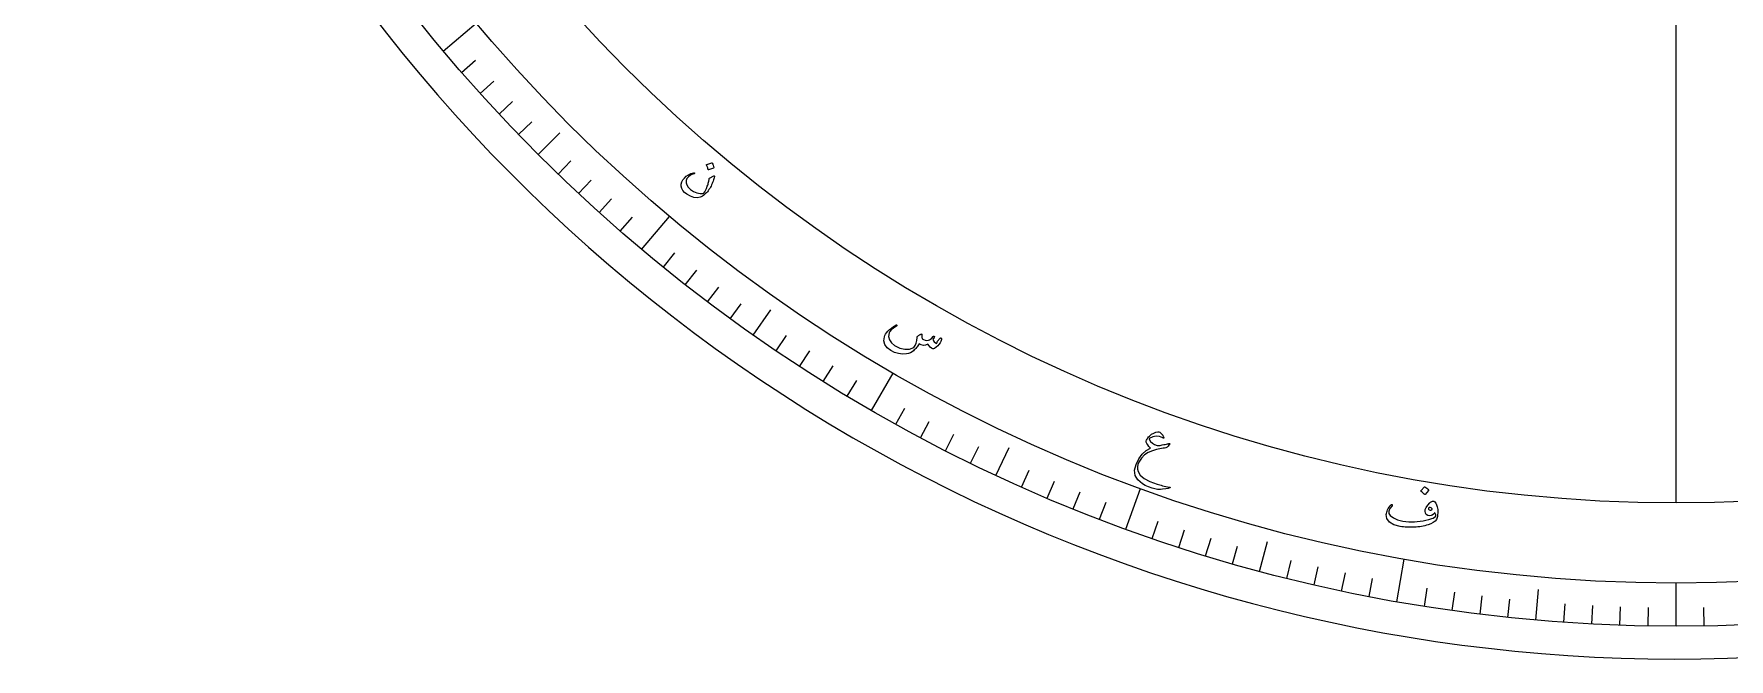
# Model space of a CAD drawing. Header units: millimetres. Extents: x -76 to 76, y -76 to 98.
# Drawn here: x -75.5 to 2.4, y -75.5 to -46.8 of the extents above; entities that cross this region are included whole.
import ezdxf

# ---------------------------------------------------------------- set-up
doc = ezdxf.new("R2010")
doc.units = ezdxf.units.MM
for name, color, linetype in [('CUT_OUTER', 1, 'Continuous'), ('ENGRAVE', 7, 'Continuous'), ('ENGRAVE_FINE', 8, 'Continuous'), ('TEXT', 5, 'Continuous')]:
    doc.layers.add(name, color=color, linetype=linetype)

msp = doc.modelspace()

# ---------------------------------------------------------------- linework, layer by layer
at = {"layer": 'CUT_OUTER'}
msp.add_arc((0.0002, -0.0002), 75.4998, 179.868743, 0.000126, dxfattribs=at)
at = {"layer": 'ENGRAVE'}
for points in [[(0, -68.3275), (0, 68.3275)], [(-56.6796, -47.5599), (-55.1614, -46.2859)], [(-52.3188, -52.3188), (-51.3178, -51.3178)], [(-47.5599, -56.6796), (-46.2859, -55.1614)], [(-42.4389, -60.6091), (-41.627, -59.4494)], [(-36.995, -64.0772), (-36.0041, -62.3609)], [(-31.2695, -67.0577), (-30.6713, -65.7747)], [(-25.3061, -69.5279), (-24.6282, -67.6655)], [(-19.15, -71.4689), (-18.7836, -70.1015)], [(-12.8482, -72.8659), (-12.5041, -70.9142)], [(-6.4487, -73.7084), (-6.3253, -72.2982)], [(0, -73.99), (0, -72.0081)]]:
    msp.add_lwpolyline(points, dxfattribs=at)
for radius in [73.99, 73.99, 72.0081, 68.3275, 68.3275]:
    msp.add_circle((0, 0), radius, dxfattribs=at)
at = {"layer": 'ENGRAVE_FINE'}
for points in [[(-55.841, -48.5418), (-55.1999, -47.9846)], [(-54.9853, -49.509), (-54.3541, -48.9406)], [(-54.1129, -50.4611), (-53.4917, -49.8818)], [(-53.224, -51.3978), (-52.613, -50.8077)], [(-51.3978, -53.224), (-50.8077, -52.613)], [(-50.4611, -54.1129), (-49.8818, -53.4917)], [(-49.509, -54.9853), (-48.9406, -54.3541)], [(-48.5418, -55.841), (-47.9846, -55.1999)], [(-46.5634, -57.501), (-46.0289, -56.8409)], [(-45.5528, -58.3049), (-45.0299, -57.6356)], [(-44.5283, -59.091), (-44.0171, -58.4127)], [(-43.4902, -59.8592), (-42.991, -59.172)], [(-41.3747, -61.3405), (-40.8997, -60.6363)], [(-40.2978, -62.0532), (-39.8352, -61.3409)], [(-39.2087, -62.7471), (-38.7586, -62.0268)], [(-38.1077, -63.4218), (-37.6702, -62.6938)], [(-35.8711, -64.7131), (-35.4593, -63.9702)], [(-34.7362, -65.3293), (-34.3374, -64.5793)], [(-33.5908, -65.9256), (-33.2051, -65.1688)], [(-32.4351, -66.5018), (-32.0627, -65.7384)], [(-30.0944, -67.5932), (-29.749, -66.8173)], [(-28.9102, -68.1082), (-28.5783, -67.3263)], [(-27.7171, -68.6023), (-27.399, -67.8148)], [(-26.5156, -69.0756), (-26.2113, -68.2827)], [(-24.0888, -69.9589), (-23.8123, -69.1558)], [(-22.8642, -70.3687), (-22.6017, -69.5609)], [(-21.6326, -70.757), (-21.3842, -69.9447)], [(-20.3944, -71.1238), (-20.1603, -70.3073)], [(-17.8998, -71.7922), (-17.6943, -70.968)], [(-16.6441, -72.0936), (-16.4531, -71.266)], [(-15.3834, -72.3731), (-15.2068, -71.5423)], [(-14.118, -72.6306), (-13.9559, -71.7968)], [(-11.5746, -73.0791), (-11.4417, -72.2401)], [(-10.2974, -73.2699), (-10.1792, -72.4288)], [(-9.0171, -73.4385), (-8.9136, -72.5954)], [(-7.7341, -73.5847), (-7.6453, -72.74)], [(-5.1613, -73.8098), (-5.102, -72.9625)], [(-3.8723, -73.8886), (-3.8279, -73.0404)], [(-2.5822, -73.9449), (-2.5526, -73.0961)], [(-1.2913, -73.9787), (-1.2765, -73.1295)], [(1.2913, -73.9787), (1.2765, -73.1295)]]:
    msp.add_lwpolyline(points, dxfattribs=at)
at = {"layer": 'TEXT'}
for points in [[(-44.3364, -52.7003), (-44.3316, -52.6998), (-44.3267, -52.7013), (-44.3216, -52.7047), (-44.3164, -52.7099), (-44.2903, -52.7599), (-44.2695, -52.8116), (-44.2541, -52.865), (-44.244, -52.9202), (-44.2442, -52.9271), (-44.2463, -52.9324), (-44.2502, -52.9363), (-44.2559, -52.9387), (-44.486, -53.0163), (-44.4928, -53.0171), (-44.4982, -53.0141), (-44.5022, -53.0074), (-44.5049, -52.9969), (-44.5072, -52.9879), (-44.5111, -52.9739), (-44.5166, -52.955), (-44.5236, -52.9313), (-44.5326, -52.9024), (-44.5436, -52.8682), (-44.5567, -52.8286), (-44.5718, -52.7837), (-44.5733, -52.7771), (-44.5727, -52.7722), (-44.57, -52.7691), (-44.5654, -52.7677)], [(-44.2166, -53.3334), (-44.2285, -53.3833), (-44.2423, -53.4343), (-44.2579, -53.4865), (-44.2752, -53.5398), (-44.2949, -53.5944), (-44.3172, -53.6502), (-44.3424, -53.7073), (-44.3703, -53.7656), (-44.3997, -53.8223), (-44.4311, -53.8767), (-44.4646, -53.9288), (-44.5001, -53.9785), (-44.5377, -54.026), (-44.5776, -54.0715), (-44.6198, -54.1148), (-44.6642, -54.1561), (-44.7146, -54.1963), (-44.7657, -54.2297), (-44.8175, -54.2564), (-44.87, -54.2763), (-45.0136, -54.3015), (-45.1635, -54.2871), (-45.3197, -54.2329), (-45.482, -54.139), (-45.5863, -54.0555), (-45.6644, -53.9666), (-45.7162, -53.8723), (-45.7419, -53.7729), (-45.7406, -53.6742), (-45.7159, -53.5783), (-45.6678, -53.4853), (-45.5964, -53.3951), (-45.5056, -53.3126), (-45.4046, -53.245), (-45.2936, -53.1922), (-45.1727, -53.1541), (-45.1566, -53.1517), (-45.1443, -53.1532), (-45.1357, -53.1586), (-45.131, -53.168), (-45.1297, -53.1803), (-45.1354, -53.1911), (-45.1483, -53.2002), (-45.1684, -53.2078), (-45.3073, -53.2673), (-45.4117, -53.3384), (-45.4816, -53.4216), (-45.5168, -53.5167), (-45.5176, -53.6163), (-45.484, -53.7163), (-45.416, -53.8166), (-45.3135, -53.9172), (-45.1701, -54.0154), (-45.0229, -54.0794), (-44.872, -54.1092), (-44.7177, -54.1049), (-44.7135, -54.1036), (-44.7089, -54.1007), (-44.7036, -54.0959), (-44.6978, -54.0894), (-44.6573, -54.0342), (-44.6177, -53.9636), (-44.5791, -53.8777), (-44.5414, -53.7763), (-44.524, -53.7239), (-44.5084, -53.6748), (-44.4945, -53.6288), (-44.4824, -53.586), (-44.4723, -53.5465), (-44.4643, -53.5102), (-44.4587, -53.4771), (-44.4552, -53.4473), (-44.4528, -53.4322), (-44.4484, -53.4201), (-44.4421, -53.4109), (-44.4339, -53.4047), (-44.2425, -53.3013), (-44.2292, -53.2971), (-44.2204, -53.301), (-44.2162, -53.3131), (-44.2166, -53.3334)], [(-33.8362, -60.7569), (-33.8263, -60.7488), (-33.8168, -60.7443), (-33.8078, -60.7434), (-33.7993, -60.7462), (-33.7901, -60.7529), (-33.7836, -60.7612), (-33.78, -60.771), (-33.7791, -60.7824), (-33.7822, -60.8197), (-33.7931, -60.862), (-33.8118, -60.9093), (-33.8384, -60.9617), (-33.8901, -61.0426), (-33.9499, -61.1135), (-34.0178, -61.1744), (-34.094, -61.2253), (-34.116, -61.2355), (-34.1371, -61.2411), (-34.1573, -61.2421), (-34.1765, -61.2387), (-34.2368, -61.2098), (-34.2938, -61.1644), (-34.3473, -61.1025), (-34.3973, -61.0241), (-34.504, -61.0725), (-34.6062, -61.087), (-34.7038, -61.0675), (-34.7968, -61.014), (-34.8283, -61.0622), (-34.8601, -61.1078), (-34.8922, -61.1506), (-34.9245, -61.1908), (-34.9572, -61.2285), (-34.9905, -61.2642), (-35.0244, -61.2977), (-35.0589, -61.3292), (-35.1277, -61.3822), (-35.2036, -61.4239), (-35.2867, -61.4545), (-35.377, -61.4737), (-35.5692, -61.4849), (-35.7539, -61.4637), (-35.931, -61.4101), (-36.1001, -61.3243), (-36.2692, -61.1913), (-36.376, -61.0412), (-36.4203, -60.8744), (-36.4023, -60.691), (-36.3806, -60.634), (-36.3456, -60.5723), (-36.2973, -60.5059), (-36.2358, -60.4346), (-36.1613, -60.3608), (-36.0757, -60.2888), (-35.979, -60.2187), (-35.8713, -60.1504), (-35.8637, -60.1466), (-35.8562, -60.1451), (-35.8489, -60.1459), (-35.8418, -60.1489), (-35.8356, -60.1534), (-35.8309, -60.1586), (-35.8278, -60.1644), (-35.8263, -60.1709), (-35.8273, -60.1784), (-35.8301, -60.1853), (-35.8349, -60.1913), (-35.8417, -60.1966), (-35.9821, -60.2894), (-36.0865, -60.3722), (-36.1549, -60.4451), (-36.1871, -60.5083), (-36.2075, -60.6778), (-36.1714, -60.8313), (-36.0788, -60.9685), (-35.9297, -61.0891), (-35.6923, -61.2088), (-35.4647, -61.2641), (-35.2476, -61.2551), (-35.0413, -61.1821), (-34.9873, -61.0869), (-34.9455, -60.9777), (-34.9156, -60.8545), (-34.8977, -60.7173), (-34.897, -60.7028), (-34.8943, -60.6909), (-34.8896, -60.6818), (-34.883, -60.6754), (-34.8551, -60.6563), (-34.8288, -60.6385), (-34.804, -60.622), (-34.7807, -60.6067), (-34.7592, -60.5931), (-34.7395, -60.5813), (-34.7216, -60.5714), (-34.7057, -60.5633), (-34.6977, -60.5606), (-34.6912, -60.5614), (-34.6864, -60.5655), (-34.6831, -60.5731), (-34.682, -60.5781), (-34.6807, -60.5855), (-34.6793, -60.5953), (-34.6777, -60.6076), (-34.6763, -60.6222), (-34.6753, -60.6389), (-34.6746, -60.6577), (-34.6745, -60.6786), (-34.6731, -60.7194), (-34.6699, -60.7503), (-34.665, -60.7712), (-34.6582, -60.7821), (-34.5996, -60.8223), (-34.532, -60.8468), (-34.4555, -60.8555), (-34.3701, -60.8484), (-34.332, -60.8331), (-34.2842, -60.7998), (-34.2266, -60.7485), (-34.1593, -60.6792), (-34.1529, -60.6726), (-34.1454, -60.6682), (-34.1367, -60.666), (-34.127, -60.666), (-34.1186, -60.6673), (-34.1114, -60.6701), (-34.1056, -60.6746), (-34.101, -60.6806), (-34.1004, -60.7006), (-34.1127, -60.7304), (-34.1379, -60.7702), (-34.1762, -60.8199), (-34.1448, -60.8762), (-34.1045, -60.9242), (-34.0552, -60.9639), (-33.997, -60.9952), (-33.988, -60.9774), (-33.9823, -60.962), (-33.98, -60.949), (-33.981, -60.9385), (-33.9829, -60.9281), (-33.9825, -60.919), (-33.9797, -60.9111), (-33.9745, -60.9047)], [(-23.8301, -65.0543), (-23.7863, -65.058), (-23.7433, -65.0744), (-23.701, -65.1036), (-23.6594, -65.1456), (-23.6393, -65.1704), (-23.6214, -65.1946), (-23.6057, -65.2181), (-23.592, -65.2411), (-23.5803, -65.2634), (-23.5707, -65.2847), (-23.5631, -65.3051), (-23.5575, -65.3246), (-23.5554, -65.3424), (-23.5618, -65.3506), (-23.5766, -65.3493), (-23.5998, -65.3384), (-23.7482, -65.2729), (-23.9013, -65.2548), (-24.0594, -65.2839), (-24.2226, -65.3603), (-24.2289, -65.3669), (-24.2317, -65.3751), (-24.2312, -65.3849), (-24.2273, -65.3964), (-24.1601, -65.5008), (-24.0764, -65.5843), (-23.9761, -65.6468), (-23.8593, -65.6882), (-23.8369, -65.6917), (-23.8062, -65.6915), (-23.7674, -65.6878), (-23.7205, -65.6805), (-23.6334, -65.6626), (-23.5566, -65.6467), (-23.49, -65.6329), (-23.4336, -65.6212), (-23.3873, -65.6117), (-23.3512, -65.6043), (-23.3252, -65.599), (-23.3094, -65.596), (-23.2886, -65.5967), (-23.2804, -65.6055), (-23.2848, -65.6226), (-23.3019, -65.6478), (-23.3555, -65.711), (-23.3989, -65.7567), (-23.4323, -65.785), (-23.4555, -65.7959), (-23.5172, -65.8022), (-23.5835, -65.8113), (-23.6543, -65.8233), (-23.7296, -65.8382), (-23.8094, -65.8558), (-23.8939, -65.8763), (-23.9828, -65.8996), (-24.0764, -65.9256), (-24.2737, -66.0027), (-24.4439, -66.1153), (-24.5868, -66.2637), (-24.7023, -66.4479), (-24.7446, -66.5558), (-24.7646, -66.6634), (-24.7622, -66.7704), (-24.7374, -66.8771), (-24.638, -67.0442), (-24.4577, -67.1991), (-24.1963, -67.3411), (-23.8538, -67.4693), (-23.7993, -67.4849), (-23.7403, -67.5007), (-23.6767, -67.5165), (-23.6086, -67.5324), (-23.536, -67.5482), (-23.459, -67.5636), (-23.3777, -67.5786), (-23.292, -67.5932), (-23.2776, -67.5966), (-23.2675, -67.6009), (-23.2618, -67.6063), (-23.2605, -67.6127), (-23.2825, -67.6344), (-23.3483, -67.656), (-23.4582, -67.6776), (-23.612, -67.6988), (-23.7042, -67.7076), (-23.7833, -67.7104), (-23.8493, -67.7072), (-23.9021, -67.6982), (-24.092, -67.646), (-24.2606, -67.5879), (-24.4078, -67.524), (-24.5336, -67.4545), (-24.7514, -67.2712), (-24.8734, -67.0601), (-24.8999, -66.822), (-24.8314, -66.557), (-24.7021, -66.3001), (-24.5468, -66.0888), (-24.3658, -65.923), (-24.1593, -65.8023), (-24.2366, -65.727), (-24.2963, -65.6573), (-24.3384, -65.5933), (-24.3629, -65.5351), (-24.3675, -65.5136), (-24.3679, -65.4918), (-24.3642, -65.4697), (-24.3564, -65.4473), (-24.3254, -65.3908), (-24.2909, -65.3393), (-24.2527, -65.2927), (-24.2111, -65.2511), (-24.1128, -65.1726), (-24.0166, -65.1136), (-23.9224, -65.0742), (-23.8301, -65.0543)], [(-11.5724, -67.5916), (-11.5685, -67.5888), (-11.5636, -67.5876), (-11.5575, -67.5879), (-11.5504, -67.5898), (-11.5028, -67.6197), (-11.459, -67.6538), (-11.4188, -67.692), (-11.3824, -67.7345), (-11.3792, -67.7406), (-11.3783, -67.7462), (-11.3797, -67.7515), (-11.3834, -67.7564), (-11.5421, -67.9399), (-11.5476, -67.944), (-11.5538, -67.9441), (-11.5606, -67.9404), (-11.5682, -67.9327), (-11.5747, -67.926), (-11.585, -67.916), (-11.5992, -67.9025), (-11.6173, -67.8856), (-11.6395, -67.8651), (-11.6661, -67.8412), (-11.6973, -67.8137), (-11.7329, -67.7826), (-11.7375, -67.7777), (-11.7394, -67.7732), (-11.7387, -67.7692), (-11.7354, -67.7656)], [(-11.2006, -68.2458), (-11.147, -68.2506), (-11.0977, -68.2799), (-11.0526, -68.3337), (-11.0118, -68.4119), (-10.9799, -68.5103), (-10.9617, -68.6244), (-10.9572, -68.7542), (-10.9665, -68.8998), (-10.9732, -68.9521), (-10.9845, -68.9999), (-11.0001, -69.0431), (-11.0203, -69.0818), (-11.0815, -69.1558), (-11.1657, -69.2222), (-11.2732, -69.281), (-11.4039, -69.332), (-11.4765, -69.3536), (-11.5511, -69.3729), (-11.6277, -69.3899), (-11.7062, -69.4047), (-11.7868, -69.417), (-11.8696, -69.4271), (-11.9547, -69.4347), (-12.042, -69.4399), (-12.1294, -69.443), (-12.2145, -69.4441), (-12.2974, -69.4432), (-12.3781, -69.4404), (-12.4567, -69.4354), (-12.5333, -69.4281), (-12.6079, -69.4185), (-12.6806, -69.4066), (-12.9779, -69.3264), (-13.1845, -69.2064), (-13.3004, -69.0472), (-13.3258, -68.8494), (-13.3192, -68.8059), (-13.3072, -68.7572), (-13.2897, -68.7033), (-13.2666, -68.6442), (-13.2354, -68.5804), (-13.1976, -68.52), (-13.1533, -68.4629), (-13.1024, -68.4091), (-13.0952, -68.4032), (-13.0874, -68.3995), (-13.079, -68.398), (-13.07, -68.3986), (-13.0617, -68.4014), (-13.0556, -68.4063), (-13.0515, -68.4131), (-13.0496, -68.422), (-13.0496, -68.4313), (-13.0516, -68.4396), (-13.0554, -68.4469), (-13.061, -68.4531), (-13.1603, -68.5816), (-13.2077, -68.6986), (-13.203, -68.804), (-13.1459, -68.8979), (-13.0017, -69.0116), (-12.81, -69.0985), (-12.571, -69.1579), (-12.2848, -69.1896), (-12.1576, -69.1937), (-12.0292, -69.1916), (-11.8996, -69.1832), (-11.7689, -69.1686), (-11.6373, -69.1476), (-11.5049, -69.1203), (-11.3719, -69.0867), (-11.2382, -69.0467), (-11.1662, -69.0196), (-11.1098, -68.9867), (-11.0692, -68.9482), (-11.0442, -68.904), (-11.0484, -68.8702), (-11.0584, -68.8382), (-11.0742, -68.808), (-11.0957, -68.7797), (-11.0986, -68.778), (-11.1025, -68.7793), (-11.1077, -68.7834), (-11.114, -68.7905), (-11.1626, -68.8466), (-11.2135, -68.8863), (-11.2665, -68.9098), (-11.3218, -68.917), (-11.4183, -68.9024), (-11.4878, -68.8618), (-11.53, -68.7953), (-11.5452, -68.7029), (-11.5317, -68.6258), (-11.4903, -68.5358), (-11.4211, -68.4327), (-11.3243, -68.3166), (-11.2953, -68.2888), (-11.265, -68.2677), (-11.2334, -68.2534), (-11.2006, -68.2458)], [(-11.2335, -68.6302), (-11.2217, -68.6197), (-11.2169, -68.608), (-11.2191, -68.5952), (-11.2283, -68.5813), (-11.2689, -68.5445), (-11.3077, -68.5309), (-11.3449, -68.5403), (-11.3805, -68.5728), (-11.3862, -68.5836), (-11.3888, -68.5935), (-11.388, -68.6026), (-11.3841, -68.6109), (-11.3506, -68.641), (-11.3144, -68.6542), (-11.2753, -68.6506), (-11.2335, -68.6302)]]:
    msp.add_lwpolyline(points, close=True, dxfattribs=at)

doc.saveas('drawing.dxf')
